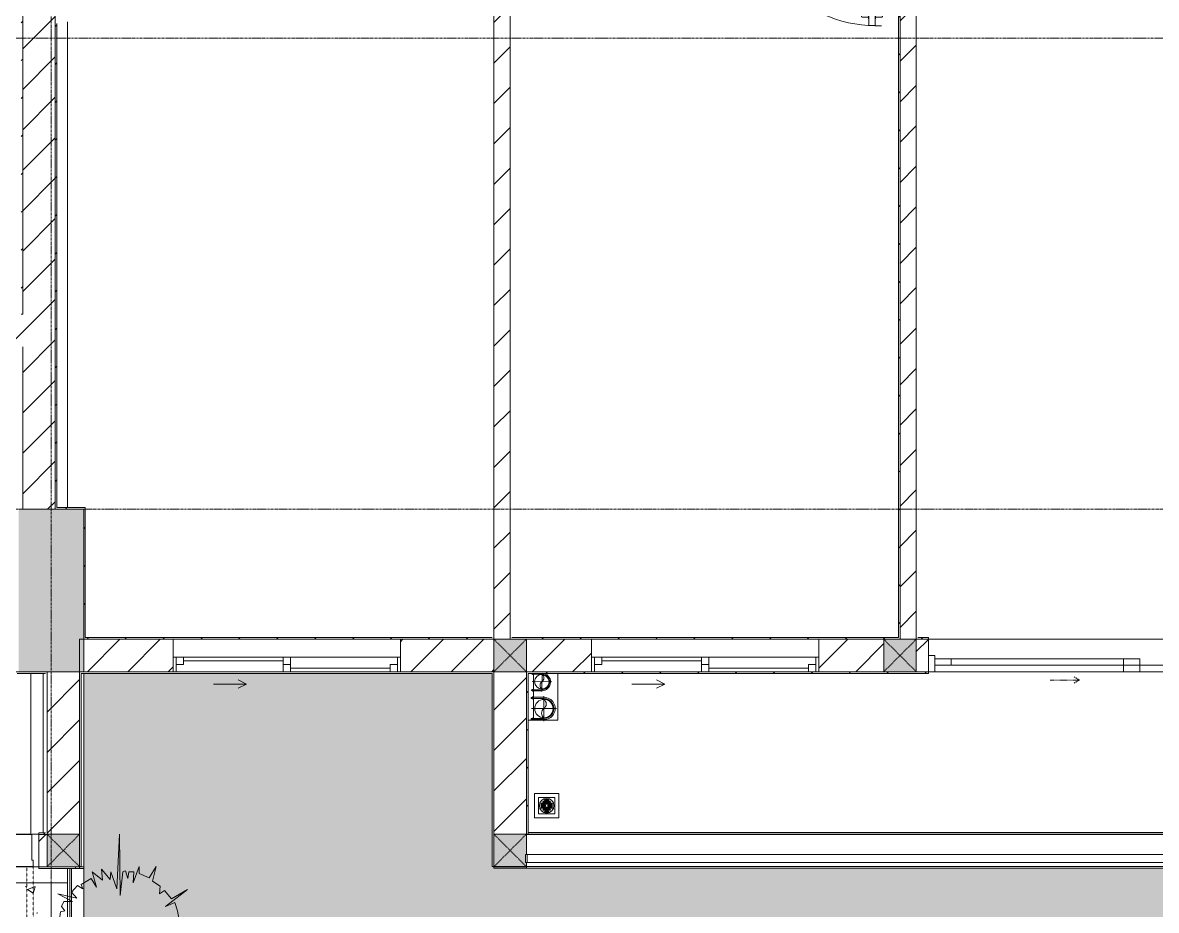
# Model space of a CAD drawing. Header units: millimetres. Extents: x 5359 to 218750, y -16347 to 109893.
# Drawn here: x 83377 to 90355, y 23068 to 28532 of the extents above; entities that cross this region are included whole.
import ezdxf

# ---------------------------------------------------------------- set-up
doc = ezdxf.new("R2010")
doc.units = ezdxf.units.MM
for name, pattern in [('Dash', [6, 3, -3]), ('Grid Line', [22.225, 12.7, -3.175, 3.175, -3.175]), ('IMPORT-CENTER _3_', [10.16, 6.35, -1.27, 1.27, -1.27]), ('IMPORT-Overhead', [3.96875, 2.38125, -1.5875]), ('NET VAN', [1.06, 0.53, -0.53])]:
    doc.linetypes.add(name, pattern=pattern)
for name, color, linetype, lineweight in [('0-1', 7, 'Continuous', 5), ('A-AREA-1', 41, 'IMPORT-Overhead', 9), ('A-DETL-GENF-1', 9, 'Continuous', 9), ('A-DETL-GENF-2', 9, 'NET VAN', 9), ('A-DOOR', 31, 'Continuous', 9), ('A-DOOR-1', 9, 'Continuous', 9), ('A-DOOR-FRAM', 31, 'Continuous', 9), ('A-DOOR-HDLN', 31, 'Dash', 9), ('A-FLOR', 192, 'Continuous', 9), ('A-FLOR-1', 9, 'Continuous', 9), ('A-FLOR-HRAL', 11, 'Continuous', 9), ('A-FLOR-PATT', 8, 'Continuous', 9), ('A-GLAZ', 151, 'Continuous', 9), ('A-WALL', 113, 'Continuous', 9), ('A-WALL-1', 53, 'Continuous', 18), ('A-WALL-2', 9, 'Continuous', 9), ('A-WALL-3', 113, 'Continuous', 18), ('A-WALL-PATT-1', 10, 'Continuous', 9), ('A-WALL-PATT-2', 9, 'Continuous', 9), ('A-WALL-PATT-3', 111, 'Continuous', 9), ('G-IMPT', 8, 'Continuous', 9), ('G-IMPT-1', 8, 'IMPORT-CENTER _3_', 9), ('I-WALL-1', 53, 'Continuous', 18), ('I-WALL-2', 9, 'Continuous', 9), ('I-WALL-3', 2, 'Continuous', 18), ('L-PLNT', 71, 'Continuous', 9), ('M-EQPM', 50, 'Continuous', 9), ('S-BEAM-1', 9, 'Continuous', 9), ('S-COLS', 52, 'Continuous', 9), ('S-COLS-1', 253, 'Continuous', 5), ('S-COLS-2', 53, 'Continuous', 18), ('S-COLS-3', 9, 'Continuous', 9), ('S-COLS-4', 52, 'Continuous', 18), ('S-COLS-5', 52, 'Dash', 9), ('S-COLS-HDLN', 52, 'Dash', 9), ('S-GRID-1', 1, 'Grid Line', 9)]:
    doc.layers.add(name, color=color, linetype=linetype, lineweight=lineweight)
pattern_1 = [(45, (0, 0), (-124.4508, 124.4508), [])]
pattern_2 = [(45, (0, 0), (-116.67262, 116.67262), [])]

# ---------------------------------------------------------------- blocks, each defined once
blk = doc.blocks.new('NCV_TKTC_KET CAU_rvt-1-TKCS_MB ĐỊNH VỊ CỔNG-HÀNG RÀO')
at = {"layer": 'S-COLS-1'}
blk.add_hatch(color=256, dxfattribs=at).paths.add_polyline_path([(83352.6, 24536.9), (83752.6, 24536.9), (83752.6, 25536.9), (83352.6, 25536.9), (83352.6, 25075.3)])
at = {"layer": 'A-FLOR-1'}
blk.add_line((83502.6, 23545.3), (83502.6, 24526.9), dxfattribs=at)
at = {"layer": 'S-BEAM-1'}
for p, q in [((83427.6, 24526.9), (83427.6, 23536.9)), ((83427.6, 23536.9), (82232.6, 23536.9)), ((91642.6, 23535.3), (86477.6, 23535.3)), ((83727.6, 23325.3), (83727.6, 23335.3)), ((81462.3, 23236.9), (83652.6, 23236.9))]:
    blk.add_line(p, q, dxfattribs=at)
at = {"layer": 'S-COLS-2'}
for p, q in [((83752.6, 25536.9), (83352.6, 25536.9)), ((83752.6, 24536.9), (83752.6, 25536.9)), ((83352.6, 24536.9), (83752.6, 24536.9))]:
    blk.add_line(p, q, dxfattribs=at)
blk = doc.blocks.new('DOOR_CW_01 CANH MO-PANEL KINH - DIW_01-900x2200-CỬA GỖ VÂN LAMINATE-553393-TKCS_MB ĐỊNH VỊ CỔNG-HÀNG RÀO')
at = {"layer": 'A-DETL-GENF-1'}
for p, q in [((-397, 872), (-357, 872)), ((-397, 752), (-397, 872)), ((-357, 872), (-357, 752)), ((-442, 737), (-442, 816.5)), ((-399, 820.5), (-438, 820.5)), ((-434, 799.5), (-434, 737)), ((-399, 803.5), (-430, 803.5)), ((-399, 831.8), (-397, 831.8)), ((-399, 792.2), (-399, 831.8)), ((-397, 792.2), (-399, 792.2)), ((-397, 792.2), (-397, 831.8)), ((-357, 792.2), (-357, 831.8)), ((-355, 831.8), (-357, 831.8)), ((-357, 792.2), (-355, 792.2)), ((-355, 792.2), (-355, 831.8)), ((-355, 820.5), (-316, 820.5)), ((-355, 803.5), (-324, 803.5)), ((-320, 799.5), (-320, 737)), ((-312, 737), (-312, 816.5)), ((-433.9, 711.2), (-427.3, 715.8)), ((-357, 752), (-397, 752)), ((-397, 738), (-391, 738)), ((-397, 738), (-397, 196)), ((-363, 752), (-391, 752)), ((-391, 752), (-391, 738)), ((-363, 738), (-363, 752)), ((-357, 738), (-363, 738)), ((-357, 196), (-357, 738)), ((-320.1, 711.2), (-326.7, 715.8)), ((-397, 196), (-391, 196)), ((-357, 182), (-397, 182)), ((-397, 182), (-397, 62)), ((-391, 196), (-391, 182)), ((-391, 182), (-363, 182)), ((-357, 196), (-363, 196)), ((-363, 182), (-363, 196)), ((-357, 62), (-357, 182)), ((-397, 62), (-357, 62))]:
    blk.add_line(p, q, dxfattribs=at)
blk.add_circle((-407, 60), 10, dxfattribs=at)
for centre, radius, start, end in [((-407, 60), 814, 360, 92), ((-438, 816.5), 4, 90, 180), ((-430, 799.5), 4, 90, 180), ((-324, 799.5), 4, 360, 90), ((-316, 816.5), 4, 0, 90), ((-397, 737), 45, 180, 215), ((-397, 737), 37, 180, 215), ((-357, 737), 37, 325, 0), ((-357, 737), 45, 325, 0)]:
    blk.add_arc(centre, radius, start, end, dxfattribs=at)
at = {"layer": 'A-DOOR-1'}
for p, q in [((-410, 50), (-450, 50)), ((-450, 50), (-450, -50)), ((-410, 0), (-410, 50)), ((-400, 0), (-410, 0)), ((-407, 50), (-382, 50)), ((-400, -50), (-400, 0)), ((410, 0), (400, 0)), ((400, 0), (400, -50)), ((450, 50), (410, 50)), ((410, 50), (410, 0)), ((450, -50), (450, 50)), ((-450, -50), (-400, -50)), ((400, -50), (450, -50))]:
    blk.add_line(p, q, dxfattribs=at)
blk = doc.blocks.new('NCV_TKTC_TANG 1_rvt-1-TKCS_MB ĐỊNH VỊ CỔNG-HÀNG RÀO')
at = {"layer": 'A-WALL-PATT-1'}
h = blk.add_hatch(dxfattribs=at)
h.set_pattern_fill('FP_2', color=256, style=0, pattern_type=2)
h.set_pattern_definition(pattern_1)
h.paths.add_polyline_path([(86377.6, 24737.4), (86377.6, 28836.9), (86277.6, 28836.9), (86277.6, 24737.4)])
h.paths.add_polyline_path([(86277.6, 29036.9), (86377.6, 29036.9), (86377.6, 29486.9), (86277.6, 29486.9)])
h.paths.add_polyline_path([(86327.6, 30386.9), (86377.6, 30386.9), (86377.6, 30436.9), (86277.6, 30436.9), (86277.6, 30386.9)])
h = blk.add_hatch(dxfattribs=at)
h.set_pattern_fill('FP_2', color=256, style=0, pattern_type=2)
h.set_pattern_definition(pattern_1)
h.paths.add_polyline_path([(88877.6, 24736.9), (88877.6, 28836.9), (88777.6, 28836.9), (88777.6, 24736.9)])
h.paths.add_polyline_path([(88777.6, 29036.9), (88877.6, 29036.9), (88877.6, 29336.9), (88777.6, 29336.9)])
at = {"layer": 'A-WALL-PATT-2'}
h = blk.add_hatch(dxfattribs=at)
h.set_pattern_fill('FP_3', color=256, style=0, pattern_type=2)
h.set_pattern_definition(pattern_2)
h.paths.add_polyline_path([(88767.6, 24736.9), (88777.6, 24736.9), (88777.6, 29336.9), (88767.6, 29336.9), (88767.6, 24746.9)])
h = blk.add_hatch(dxfattribs=at)
h.set_pattern_fill('FP_3', color=256, style=0, pattern_type=2)
h.set_pattern_definition(pattern_2)
h.paths.add_polyline_path([(83577.6, 25536.9), (83587.6, 25536.9), (83587.6, 28526.9), (83577.6, 28526.9), (83577.6, 27047.8)])
h = blk.add_hatch(dxfattribs=at)
h.set_pattern_fill('FP_3', color=256, style=0, pattern_type=2)
h.set_pattern_definition(pattern_2)
h.paths.add_polyline_path([(83762.6, 25536.9), (83762.6, 25546.9), (83587.6, 25546.9), (83587.6, 25536.9), (83752.6, 25536.9)])
h = blk.add_hatch(dxfattribs=at)
h.set_pattern_fill('FP_3', color=256, style=0, pattern_type=2)
h.set_pattern_definition(pattern_2)
h.paths.add_polyline_path([(83762.6, 24736.9), (83762.6, 25536.9), (83752.6, 25536.9), (83752.6, 24736.9)])
h = blk.add_hatch(dxfattribs=at)
h.set_pattern_fill('FP_3', color=256, style=0, pattern_type=2)
h.set_pattern_definition(pattern_2)
h.paths.add_polyline_path([(83762.6, 24736.9), (86267.6, 24736.9), (86267.6, 24746.9), (83762.6, 24746.9)])
h = blk.add_hatch(dxfattribs=at)
h.set_pattern_fill('FP_3', color=256, style=0, pattern_type=2)
h.set_pattern_definition(pattern_2)
h.paths.add_polyline_path([(86457.8, 24736.9), (88767.6, 24736.9), (88767.6, 24746.9), (86387.6, 24746.9), (86387.6, 24736.9)])
h = blk.add_hatch(dxfattribs=at)
h.set_pattern_fill('FP_3', color=256, style=0, pattern_type=2)
h.set_pattern_definition(pattern_2)
h.paths.add_polyline_path([(88877.6, 24736.9), (88952.6, 24736.9), (88952.6, 24746.9), (88877.6, 24746.9)])
h.paths.add_polyline_path([(91452.6, 24736.9), (91542.6, 24736.9), (91542.6, 24746.9), (91452.6, 24746.9)])
h = blk.add_hatch(dxfattribs=at)
h.set_pattern_fill('FP_3', color=256, style=0, pattern_type=2)
h.set_pattern_definition(pattern_2)
h.paths.add_polyline_path([(86477.6, 23536.9), (86487.6, 23536.9), (86487.6, 24536.9), (86477.6, 24536.9), (86477.6, 24089)])
h = blk.add_hatch(dxfattribs=at)
h.set_pattern_fill('FP_3', color=256, style=0, pattern_type=2)
h.set_pattern_definition(pattern_2)
h.paths.add_polyline_path([(88877.6, 24526.9), (88877.6, 24536.9), (86487.6, 24536.9), (86487.6, 24526.9), (87668.3, 24526.9)])
h = blk.add_hatch(dxfattribs=at)
h.set_pattern_fill('FP_3', color=256, style=0, pattern_type=2)
h.set_pattern_definition(pattern_2)
h.paths.add_polyline_path([(88952.6, 24526.5), (88952.6, 24536.5), (88877.6, 24536.5), (88877.6, 24526.5)])
h.paths.add_polyline_path([(91642.6, 24526.5), (91642.6, 24536.5), (91452.6, 24536.5), (91452.6, 24526.5)])
at = {"layer": 'A-FLOR-1'}
for p, q in [((91452.6, 24736.9), (88952.6, 24736.9)), ((88952.6, 24736.9), (91452.6, 24736.9)), ((88992.6, 24536.9), (90152.6, 24536.9))]:
    blk.add_line(p, q, dxfattribs=at)
at = {"layer": 'A-WALL-1'}
for p, q in [((86377.6, 24737.4), (86377.6, 28836.9)), ((88777.6, 28836.9), (88777.6, 24736.9)), ((88877.6, 24736.9), (88877.6, 28836.9)), ((86277.6, 24737.4), (86377.6, 24737.4)), ((88777.6, 24736.9), (88877.6, 24736.9))]:
    blk.add_line(p, q, dxfattribs=at)
at = {"layer": 'A-WALL-2'}
blk.add_line((86277.6, 28836.9), (86277.6, 24737.4), dxfattribs=at)
at = {"layer": 'I-WALL-1'}
for p, q in [((88767.6, 29326.9), (88767.6, 24746.9)), ((88777.6, 24736.9), (88777.6, 28836.9)), ((83577.6, 28526.9), (83577.6, 25536.9)), ((83587.6, 25546.9), (83587.6, 28526.9)), ((83762.6, 25546.9), (83587.6, 25546.9)), ((83762.6, 25536.9), (83762.6, 25546.9)), ((83577.6, 25536.9), (83587.6, 25536.9)), ((83587.6, 25536.9), (83752.6, 25536.9)), ((83752.6, 25536.9), (83752.6, 24736.9)), ((83762.6, 24746.9), (83762.6, 25536.9)), ((83752.6, 24736.9), (83762.6, 24736.9)), ((86267.6, 24746.9), (83762.6, 24746.9)), ((83762.6, 24736.9), (84302.6, 24736.9)), ((85702.6, 24736.9), (86267.6, 24736.9)), ((88767.6, 24746.9), (86387.6, 24746.9)), ((86387.6, 24736.9), (86877.6, 24736.9)), ((88277.6, 24736.9), (88767.6, 24736.9)), ((88767.6, 24736.9), (88777.6, 24736.9)), ((88877.6, 24746.9), (88877.6, 24736.9)), ((88877.6, 24736.9), (88952.6, 24736.9)), ((88952.6, 24746.9), (88887.6, 24746.9)), ((88952.6, 24736.9), (88952.6, 24746.9)), ((86477.6, 24536.9), (86477.6, 23536.9)), ((86487.6, 24536.9), (86477.6, 24536.9)), ((86877.6, 24536.9), (86487.6, 24536.9)), ((86487.6, 23536.9), (86487.6, 24526.9)), ((86487.6, 24526.9), (88877.6, 24526.9)), ((88877.6, 24536.9), (88277.6, 24536.9)), ((88877.6, 24536.5), (88877.6, 24536.9)), ((88952.6, 24536.5), (88877.6, 24536.5)), ((88877.6, 24526.9), (88877.6, 24526.5)), ((88877.6, 24526.5), (88952.6, 24526.5)), ((88952.6, 24526.5), (88952.6, 24536.5)), ((86477.6, 23536.9), (86487.6, 23536.9))]:
    blk.add_line(p, q, dxfattribs=at)
at = {"layer": 'I-WALL-2'}
for p, q in [((86487.6, 23546.9), (91642.6, 23546.9)), ((91642.6, 23536.9), (86487.6, 23536.9))]:
    blk.add_line(p, q, dxfattribs=at)
at = {"layer": 'A-DOOR-1', "rotation": 180}
blk.add_blockref('DOOR_CW_01 CANH MO-PANEL KINH - DIW_01-900x2200-CỬA GỖ VÂN LAMINATE-553393-TKCS_MB ĐỊNH VỊ CỔNG-HÀNG RÀO', (88227.6, 29386.9), dxfattribs=at)
blk = doc.blocks.new('1_FAMILY RVT - W01-WxH 1400x1400xmm-389822-TKCS_MB ĐỊNH VỊ CỔNG-HÀNG RÀO')
at = {"layer": 'A-GLAZ'}
for p, q in [((248.4, 172.39), (299.2, 197.79)), ((248.4, 172.39), (299.2, 146.99)), ((248.4, 172.39), (451.6, 172.39)), ((-700, 96.19), (-700, -103.81)), ((700, 96.19), (-700, 96.19)), ((-700, 96.19), (-636.5, 96.19)), ((-680.95, 96.19), (-680.95, 7.29)), ((-636.5, 96.19), (-22.225, 96.19)), ((-636.5, 96.19), (-636.5, 51.74)), ((-636.5, 73.965), (-22.225, 73.965)), ((-22.225, 7.29), (-22.225, 96.19)), ((-22.225, 96.19), (22.225, 96.19)), ((22.225, 96.19), (680.95, 96.19)), ((22.225, 96.19), (22.225, 7.29)), ((680.95, 96.19), (700, 96.19)), ((680.95, 96.19), (680.95, 7.29)), ((700, -103.81), (700, 96.19)), ((-700, 7.29), (-680.95, 7.29)), ((-636.5, 51.74), (-680.95, 51.74)), ((-680.95, 7.29), (-22.225, 7.29)), ((22.225, 51.74), (-22.225, 51.74)), ((-22.225, 7.29), (22.225, 7.29)), ((22.225, 29.515), (636.5, 29.515)), ((22.225, 7.29), (636.5, 7.29)), ((636.5, 51.74), (636.5, 7.29)), ((680.95, 51.74), (636.5, 51.74)), ((636.5, 7.29), (700, 7.29)), ((-700, -103.81), (700, -103.81))]:
    blk.add_line(p, q, dxfattribs=at)
blk = doc.blocks.new('FD_01 - FD_01-1200x2200mm-V3-TKCS_MB ĐỊNH VỊ CỔNG-HÀNG RÀO')
at = {"layer": 'A-DETL-GENF-2'}
for p, q in [((610, -100), (570, -100)), ((570, -100), (570, -1320)), ((610, -1320), (610, -100)), ((570, -1320), (610, -1320))]:
    blk.add_line(p, q, dxfattribs=at)
blk.add_arc((610, -100), 1220, 180, 268.12111, dxfattribs=at)
at = {"layer": 'A-DOOR-FRAM'}
for p, q in [((-645, 100), (-600, 100)), ((-600, 100), (-600, -60)), ((600, 100), (645, 100)), ((600, -60), (600, 100)), ((-600, -60), (-610, -60)), ((-610, -60), (-610, -100)), ((610, -60), (600, -60)), ((610, -100), (610, -60)), ((-610, -100), (-645, -100)), ((645, -100), (610, -100))]:
    blk.add_line(p, q, dxfattribs=at)
blk = doc.blocks.new('DEG_02-DEG_03 - DEG_02-2500x2400mm-CỬA ĐI 02 CÁNH TRƯỢT-625766-TKCS_MB ĐỊNH VỊ CỔNG-HÀNG RÀO')
at = {"layer": 'A-DOOR'}
for p, q in [((-1110, 100), (-1210, 100)), ((-1210, 100), (-1210, 60)), ((-1110, 60), (-1110, 100)), ((-1110, 100), (-50, 100)), ((50, 100), (-50, 100)), ((-50, 100), (-50, 60)), ((50, 60), (50, 100)), ((-1210, 60), (-1110, 60)), ((-50, 60), (-1110, 60)), ((50, 60), (-50, 60)), ((-50, 60), (-50, 20)), ((-50, 60), (50, 60)), ((-50, 20), (50, 20)), ((50, 20), (50, 60)), ((50, 60), (1110, 60)), ((1110, 20), (50, 20)), ((1210, 60), (1110, 60)), ((1110, 60), (1110, 20)), ((1110, 20), (1210, 20)), ((1210, 20), (1210, 60))]:
    blk.add_line(p, q, dxfattribs=at)
at = {"layer": 'A-DOOR-FRAM'}
for p, q in [((-1210, 100), (-1250, 100)), ((-1250, 100), (-1250, 0)), ((-1210, 0), (-1210, 100)), ((1250, 100), (1210, 100)), ((1210, 100), (1210, 0)), ((1250, 0), (1250, 100)), ((-1250, 0), (-1210, 0)), ((1210, 0), (1250, 0))]:
    blk.add_line(p, q, dxfattribs=at)
at = {"layer": 'A-DOOR-HDLN'}
for p, q in [((-500.4, 151.1), (-320.4, 151.1)), ((-320.4, 151.1), (-355, 171.1)), ((-320.4, 151.1), (-355, 131.1)), ((320.4, 151.1), (355, 171.1)), ((320.4, 151.1), (355, 131.1)), ((500.4, 151.1), (320.4, 151.1))]:
    blk.add_line(p, q, dxfattribs=at)
blk = doc.blocks.new('Railing - 50 x 10mm-1251311-TKCS_MB ĐỊNH VỊ CỔNG-HÀNG RÀO')
at = {"layer": 'A-FLOR-HRAL'}
for p, q in [((25, 5), (-25, 5)), ((-25, 5), (-25, -5)), ((25, -5), (25, 5)), ((-25, -5), (25, -5))]:
    blk.add_line(p, q, dxfattribs=at)
blk = doc.blocks.new('Railing - Railing-1602803-TKCS_MB ĐỊNH VỊ CỔNG-HÀNG RÀO')
at = {"layer": 'A-FLOR-HRAL'}
for p, q in [((91642.6, 23412.4), (86482.6, 23412.4)), ((86482.6, 23362.4), (91642.6, 23362.4))]:
    blk.add_line(p, q, dxfattribs=at)
at = {"extrusion": (0, 0, -1), "zscale": -1, "rotation": 90}
for p in [(-86477.6, 23387.4), (-91657.6, 23387.4)]:
    blk.add_blockref('Railing - 50 x 10mm-1251311-TKCS_MB ĐỊNH VỊ CỔNG-HÀNG RÀO', p, dxfattribs=at)
blk = doc.blocks.new('TKTC_XREF_251221_MB TANG 1 - TKTC_XREF_260130_MB TANG 1_dwg_CUM U_DN100-V172-TKCS_MB ĐỊNH VỊ CỔNG-HÀNG RÀO')
at = {"layer": 'G-IMPT'}
blk.add_hatch(color=256, dxfattribs=at).paths.add_polyline_path([(0, -61), (15.8, -58.9), (30.5, -52.8), (43.1, -43.1), (52.8, -30.5), (58.9, -15.8), (61, 0), (58.9, 15.8), (52.8, 30.5), (43.1, 43.1), (30.5, 52.8), (15.8, 58.9), (0, 61), (0, 57), (14.8, 55.1), (28.5, 49.4), (40.3, 40.3), (49.4, 28.5), (55.1, 14.8), (57, 0), (55.1, -14.8), (49.4, -28.5), (40.3, -40.3), (28.5, -49.4), (14.8, -55.1), (0, -57)])
for p, q in [((-79.1, 66.6), (-79.1, 63.4)), ((-76.6, 66.6), (-76.6, 63.4)), ((-74.6, 66.6), (-74.6, 63.4)), ((-72.7, 67.2), (-72.7, 60.7)), ((-66.9, 62.1), (-71.7, 62.1)), ((-79.1, -63.4), (-79.1, -66.6)), ((-76.6, -63.4), (-76.6, -66.6)), ((-74.6, -63.4), (-74.6, -66.6)), ((-72.7, -60.7), (-72.7, -69.3)), ((-66.9, -62.1), (-71.7, -62.1)), ((-66.9, -67.9), (-71.7, -67.9)), ((-65, -69), (0, -69))]:
    blk.add_line(p, q, dxfattribs=at)
at = {"layer": 'G-IMPT', "flags": 128}
for points in [[(-78.1, 67.2), (-78.1, 62.4), (-72.7, 62.4)], [(-71.7, 59.2), (-66.9, 59.2), (-66.9, 67.2)], [(-65, 67.2), (-65, 57.3), (-66.9, 57.3), (-66.9, 59.2)], [(-65, 61), (0, 61), (0, 57)], [(-72.7, -62.4), (-78.1, -62.4), (-78.1, -67.6), (-72.7, -67.6)], [(-71.7, -70.8), (-66.9, -70.8), (-66.9, -59.2), (-71.7, -59.2)], [(-66.9, -59.2), (-66.9, -57.3), (-65, -57.3), (-65, -72.7), (-66.9, -72.7), (-66.9, -70.8)], [(-65, -61), (0, -61), (0, -57)]]:
    blk.add_lwpolyline(points, dxfattribs=at)
at = {"layer": 'G-IMPT'}
for centre, radius, start, end in [((-78.1, 63.4), 0.96, 180, 270), ((-67.9, 65), 4.8, 152.11368, 216.8699), ((-71.1, 60.7), 1.56, 112.61986, 247.38014), ((0, 0), 69, 270, 85.42362), ((0, 0), 61, 270, 90), ((0, 0), 57, 270, 90), ((-78.1, -63.4), 0.96, 90, 180), ((-78.1, -66.6), 0.96, 180, 270), ((-71.1, -60.7), 1.56, 112.61986, 247.38014), ((-67.9, -65), 4.8, 143.1301, 216.8699), ((-71.1, -69.3), 1.56, 112.61986, 247.38014)]:
    blk.add_arc(centre, radius, start, end, dxfattribs=at)
blk = doc.blocks.new('TKTC_XREF_251221_MB TANG 1 - TKTC_XREF_260130_MB TANG 1_dwg_$cc-V173-TKCS_MB ĐỊNH VỊ CỔNG-HÀNG RÀO')
at = {"layer": 'G-IMPT'}
blk.add_circle((0, 0), 0.5, dxfattribs=at)
for centre, radius, start, end in [((0, 0), 0.5, 90, 270), ((0.188, 0.25), 0.313, 126.8699, 233.1301), ((-0.188, -0.25), 0.313, 306.8699, 53.1301)]:
    blk.add_arc(centre, radius, start, end, dxfattribs=at)
at = {"layer": 'G-IMPT-1'}
for p, q in [((-0.673, 0), (0.673, 0)), ((0, -0.673), (0, 0.572))]:
    blk.add_line(p, q, dxfattribs=at)
blk = doc.blocks.new('TKTC_XREF_251221_MB TANG 1 - TKTC_XREF_260130_MB TANG 1_dwg_CUM U_DN100-4202115-TKCS_MB ĐỊNH VỊ CỔNG-HÀNG RÀO')
at = {"layer": 'G-IMPT'}
blk.add_hatch(color=256, dxfattribs=at).paths.add_polyline_path([(0, -61), (0, -57), (14.8, -55.1), (28.5, -49.4), (40.3, -40.3), (49.4, -28.5), (55.1, -14.8), (57, 0), (55.1, 14.8), (49.4, 28.5), (40.3, 40.3), (28.5, 49.4), (14.8, 55.1), (0, 57), (0, 61), (15.8, 58.9), (37.7, 47.3), (43.1, 43.1), (52.8, 30.5), (58.9, 15.8), (61, 0), (58.9, -15.8), (52.8, -30.5), (43.1, -43.1), (30.5, -52.8), (15.8, -58.9)])
for p, q in [((-79.1, 66.6), (-79.1, 63.4)), ((-76.6, 66.6), (-76.6, 63.4)), ((-74.6, 66.6), (-74.6, 63.4)), ((-72.7, 69.3), (-72.7, 60.7)), ((-66.9, 67.9), (-71.7, 67.9)), ((-66.9, 62.1), (-71.7, 62.1)), ((-65, 69), (0, 69)), ((-79.1, -63.4), (-79.1, -66.6)), ((-76.6, -63.4), (-76.6, -66.6)), ((-74.6, -63.4), (-74.6, -66.6)), ((-72.7, -60.7), (-72.7, -69.3)), ((-66.9, -62.1), (-71.7, -62.1)), ((-66.9, -67.9), (-71.7, -67.9)), ((-65, -69), (0, -69))]:
    blk.add_line(p, q, dxfattribs=at)
at = {"layer": 'G-IMPT', "flags": 128}
for points in [[(-71.7, 59.2), (-66.9, 59.2), (-66.9, 70.8), (-71.7, 70.8)], [(-66.9, 70.8), (-66.9, 72.7), (-65, 72.7), (-65, 57.3), (-66.9, 57.3), (-66.9, 59.2)], [(-72.7, 67.6), (-78.1, 67.6), (-78.1, 62.4), (-72.7, 62.4)], [(-65, 61), (0, 61), (0, 57)], [(-72.7, -62.4), (-78.1, -62.4), (-78.1, -67.6), (-72.7, -67.6)], [(-71.7, -70.8), (-66.9, -70.8), (-66.9, -59.2), (-71.7, -59.2)], [(-66.9, -59.2), (-66.9, -57.3), (-65, -57.3), (-65, -72.7), (-66.9, -72.7), (-66.9, -70.8)], [(-65, -61), (0, -61), (0, -57)]]:
    blk.add_lwpolyline(points, dxfattribs=at)
at = {"layer": 'G-IMPT'}
for centre, radius, start, end in [((-71.1, 69.3), 1.56, 112.61986, 247.38014), ((-78.1, 66.6), 0.96, 90, 180), ((-78.1, 63.4), 0.96, 180, 270), ((-67.9, 65), 4.8, 143.1301, 216.8699), ((-71.1, 60.7), 1.56, 112.61986, 247.38014), ((0, 0), 69, 270, 90), ((0, 0), 61, 270, 90), ((0, 0), 57, 270, 90), ((-78.1, -63.4), 0.96, 90, 180), ((-78.1, -66.6), 0.96, 180, 270), ((-71.1, -60.7), 1.56, 112.61986, 247.38014), ((-67.9, -65), 4.8, 143.1301, 216.8699), ((-71.1, -69.3), 1.56, 112.61986, 247.38014)]:
    blk.add_arc(centre, radius, start, end, dxfattribs=at)
blk = doc.blocks.new('TKTC_XREF_251221_MB TANG 1 - TKTC_XREF_260130_MB TANG 1_dwg_$cc-V107-TKCS_MB ĐỊNH VỊ CỔNG-HÀNG RÀO')
at = {"layer": 'G-IMPT'}
blk.add_circle((0, 0), 0.5, dxfattribs=at)
for centre, radius, start, end in [((0, 0), 0.5, 90, 270), ((0.188, 0.25), 0.313, 126.8699, 233.1301), ((-0.188, -0.25), 0.313, 306.8699, 53.1301)]:
    blk.add_arc(centre, radius, start, end, dxfattribs=at)
at = {"layer": 'G-IMPT-1'}
for p, q in [((0, -0.673), (0, 0.673)), ((-0.673, 0), (0.673, 0))]:
    blk.add_line(p, q, dxfattribs=at)
blk = doc.blocks.new('TKTC_XREF_251221_MB TANG 1 - TKTC_XREF_260130_MB TANG 1_dwg_THU NUOC - THU NUOC-444531-TKCS_MB TẦNG 1-4202120-TKCS_MB ĐỊNH VỊ CỔNG-HÀNG RÀO')
at = {"layer": 'M-EQPM'}
for p, q in [((-23.3, 10.8), (40.9, 10.8)), ((40.9, 4.8), (-23.3, 4.8)), ((-11, 23.3), (28.5, 23.3)), ((28.5, 17.3), (-11, 17.3)), ((-1.1, 35.6), (18.5, 35.6)), ((18.5, 29.6), (-1.1, 29.6)), ((-23.3, -13.6), (40.9, -13.6)), ((40.9, -19.6), (-23.3, -19.6)), ((-11, -26.1), (28.5, -26.1)), ((28.5, -32.1), (-11, -32.1)), ((-1.1, -38.5), (18.5, -38.5)), ((18.5, -44.5), (-1.1, -44.5))]:
    blk.add_line(p, q, dxfattribs=at)
at = {"layer": 'M-EQPM', "flags": 128}
for points in [[(83.7, -79.4), (83.7, 70.6), (-66.3, 70.6), (-66.3, -79.4)], [(58.7, -54.4), (58.7, 45.6), (-41.3, 45.6), (-41.3, -54.4)]]:
    blk.add_lwpolyline(points, close=True, dxfattribs=at)
for points in [[(-23.3, -1.2), (0.7, -1.2), (0.7, -7.2), (-23.3, -7.2)], [(40.9, -7.2), (16.7, -7.2), (16.7, -1.2), (40.9, -1.2)]]:
    blk.add_lwpolyline(points, dxfattribs=at)
at = {"layer": 'M-EQPM'}
for centre, radius, start, end in [((8.7, -4.4), 45, 360, 180), ((8.7, -4.4), 45, 360, 180), ((-23.3, 7.8), 3, 90, 270), ((-11, 20.3), 3, 90, 270), ((-1.1, 32.6), 3, 90, 270), ((18.5, 32.6), 3, 270, 90), ((28.5, 20.3), 3, 270, 90), ((40.9, 7.8), 3, 270, 90), ((8.7, -4.4), 45, 180, 360), ((8.7, -4.4), 45, 180, 360), ((-23.3, -4.2), 3, 90, 270), ((-23.3, -16.6), 3, 90, 270), ((-11, -29.1), 3, 90, 270), ((-1.1, -41.5), 3, 90, 270), ((18.5, -41.5), 3, 270, 90), ((28.5, -29.1), 3, 270, 90), ((40.9, -4.2), 3, 270, 90), ((40.9, -16.6), 3, 270, 90)]:
    blk.add_arc(centre, radius, start, end, dxfattribs=at)
blk = doc.blocks.new('TKTC_XREF_251221_MB TANG 1 - TKTC_XREF_260130_MB TANG 1_dwg-4202109-TKCS_MB ĐỊNH VỊ CỔNG-HÀNG RÀO')
at = {"layer": 'G-IMPT'}
for p, q in [((-116630.9, -376819.6), (-116630.9, -377108.3)), ((-120929.1, -378007.7), (-119709.1, -378007.7))]:
    blk.add_line(p, q, dxfattribs=at)
at = {"layer": 'G-IMPT', "flags": 128}
for points in [[(-116631.1, -376819.6), (-116631.1, -377108.5), (-116664.1, -377108.2)], [(-116630.9, -377108.3), (-116481.3, -377108.3), (-116481.3, -376819.7)]]:
    blk.add_lwpolyline(points, dxfattribs=at)
at = {"xscale": 0.789473684210524, "yscale": 0.789473684210524, "zscale": 0.789473684210524, "rotation": 0.06930925665188988}
blk.add_blockref('TKTC_XREF_251221_MB TANG 1 - TKTC_XREF_260130_MB TANG 1_dwg_CUM U_DN100-V172-TKCS_MB ĐỊNH VỊ CỔNG-HÀNG RÀO', (-116579.7, -376872.6), dxfattribs=at)
at = {"extrusion": (0, 0, -1)}
for name, p, xscale, yscale, zscale, rotation in [('TKTC_XREF_251221_MB TANG 1 - TKTC_XREF_260130_MB TANG 1_dwg_$cc-V173-TKCS_MB ĐỊNH VỊ CỔNG-HÀNG RÀO', (116578.1, -376870.8), 90.00000000005114, 90.00000000005114, -90.00000000005114, 0.3047175217251739), ('TKTC_XREF_251221_MB TANG 1 - TKTC_XREF_260130_MB TANG 1_dwg_CUM U_DN100-4202115-TKCS_MB ĐỊNH VỊ CỔNG-HÀNG RÀO', (116566, -377035.8), 0.9975000000000006, 0.9975000000000006, -0.9975000000000006, 180.000991338195), ('TKTC_XREF_251221_MB TANG 1 - TKTC_XREF_260130_MB TANG 1_dwg_$cc-V107-TKCS_MB ĐỊNH VỊ CỔNG-HÀNG RÀO', (116566, -377036.7), 113.7150000000073, 113.7150000000073, -113.7150000000073, 359.9990086636432)]:
    blk.add_blockref(name, p, dxfattribs=dict(at, xscale=xscale, yscale=yscale, zscale=zscale, rotation=rotation))
blk.add_blockref('TKTC_XREF_251221_MB TANG 1 - TKTC_XREF_260130_MB TANG 1_dwg_THU NUOC - THU NUOC-444531-TKCS_MB TẦNG 1-4202120-TKCS_MB ĐỊNH VỊ CỔNG-HÀNG RÀO', (-116557.9, -377630))
blk = doc.blocks.new('TKTC_XREF_251221_MB TANG 1 - TKTC_XREF_251221_MB TANG 1-2038492-TKCS_MB ĐỊNH VỊ CỔNG-HÀNG RÀO')
blk.add_blockref('TKTC_XREF_251221_MB TANG 1 - TKTC_XREF_260130_MB TANG 1_dwg-4202109-TKCS_MB ĐỊNH VỊ CỔNG-HÀNG RÀO', (169499.1, 384109.7))
blk = doc.blocks.new('CAY MAI VAN PHUC - CAY DUC SOC_dwg-2256080-TKCS_MB ĐỊNH VỊ CỔNG-HÀNG RÀO')
at = {"layer": 'G-IMPT', "flags": 128}
blk.add_lwpolyline([(32.8, 479.5), (12.9, 293.4), (6.2, 771.8), (-13.8, 346.6), (-60.3, 479.5), (-67, 419.7), (-133.5, 499.4), (-126.8, 413), (-206.6, 479.5), (-173.4, 359.9), (-213.3, 426.3), (-293.1, 379.8), (-279.8, 346.6), (-319.7, 373.2), (-366.2, 320), (-326.3, 273.5), (-472.6, 306.7), (-359.6, 246.9), (-426.1, 246.9), (-446, 207.1), (-419.4, 173.8), (-452.7, 167.2), (-466, 67.5), (-439.4, 67.5), (-472.6, 47.6), (-439.4, 14.4), (-878.3, -78.6), (-80.3, -38.8), (-472.6, -105.2), (-446, -204.9), (-419.4, -198.2), (-419.4, -238.1), (-352.9, -324.5), (-326.3, -297.9), (-339.6, -364.4), (-313, -377.6), (-206.6, -271.3), (-366.2, -550.4), (-259.8, -417.5), (-213.3, -444.1), (-166.7, -417.5), (-166.7, -457.4), (-100.2, -470.7), (-19.9, -481.4), (-0.5, -390.9), (-0.5, -590.3), (26.2, -484), (86, -477.3), (86, -444.1), (112.6, -464), (212.4, -444.1), (192.4, -404.2), (225.7, -417.5), (278.9, -384.3), (199.1, -191.6), (305.5, -371), (338.7, -337.8), (312.1, -291.3), (365.3, -324.5), (405.2, -264.7), (498.3, -311.2), (425.2, -244.8), (451.8, -204.9), (405.2, -171.7), (471.7, -191.6), (465.1, -171.7), (485, -98.6), (491.7, -25.5), (272.2, -25.5), (677.9, -18.8), (491.7, -5.6), (478.4, 54.2), (391.9, 54.2), (478.4, 74.2), (458.4, 173.8), (438.5, 240.3), (365.3, 207.1), (538.2, 340), (411.9, 266.9), (358.7, 333.3), (318.8, 306.7), (325.4, 366.5), (265.6, 406.4), (292.2, 519.4), (239, 433), (159.2, 466.2), (159.2, 519.4), (112.6, 393.1), (119.3, 479.5), (79.4, 479.5), (72.7, 426.3), (52.8, 486.1)], close=True, dxfattribs=at)
at = {"layer": 'G-IMPT'}
blk.add_circle((0, 0), 38.6, dxfattribs=at)
blk = doc.blocks.new('CAY MAI VAN PHUC - CAY BONG TRANG-2256081-TKCS_MB ĐỊNH VỊ CỔNG-HÀNG RÀO')
at = {"xscale": 0.7894736842105263, "yscale": 0.7894736842105263, "zscale": 0.7894736842105263}
blk.add_blockref('CAY MAI VAN PHUC - CAY DUC SOC_dwg-2256080-TKCS_MB ĐỊNH VỊ CỔNG-HÀNG RÀO', (0, 0), dxfattribs=at)
blk = doc.blocks.new('G1_SOF - BO TRU - 200x200-3050151-TKCS_MB ĐỊNH VỊ CỔNG-HÀNG RÀO')
at = {"layer": 'S-COLS-HDLN'}
for p, q in [((-100, 100), (100, -100)), ((100, 100), (-100, -100))]:
    blk.add_line(p, q, dxfattribs=at)
blk = doc.blocks.new('G1_SOF - BO TRU - 200x200-V321-TKCS_MB ĐỊNH VỊ CỔNG-HÀNG RÀO')
at = {"layer": 'S-COLS-3'}
blk.add_hatch(color=256, dxfattribs=at).paths.add_polyline_path([(100, -100), (100, 100), (-100, 100), (-100, -100)])
at = {"layer": 'S-COLS-4'}
for p, q in [((100, 100), (-100, 100)), ((-100, 100), (-100, -100)), ((100, -100), (100, 100)), ((-100, -100), (100, -100))]:
    blk.add_line(p, q, dxfattribs=at)
at = {"layer": 'S-COLS-HDLN'}
for p, q in [((100, 100), (-100, -100)), ((-100, 100), (100, -100))]:
    blk.add_line(p, q, dxfattribs=at)

msp = doc.modelspace()

# ---------------------------------------------------------------- hatches: boundary and pattern name
at = {"layer": 'A-FLOR-PATT'}
h = msp.add_hatch(dxfattribs=at)
h.set_pattern_fill('FP_14', color=256, style=0, pattern_type=2)
h.set_pattern_definition([(0, (167.64, 11.2), (558.8, 558.8), [83.82, -16.764, 22.352, -16.764, -419.1]), (0, (167.64, 11.2), (558.8, 558.8), [-139.7, 83.82, -335.28]), (0, (139.7, 27.94), (558.8, 558.8), [55.88, -41.91, 83.82, -41.91, -335.28]), (0, (139.7, 27.94), (558.8, 558.8), [-223.52, 55.88, -279.4]), (0, (335.3, 251.46), (558.8, 558.8), [69.85, -27.94, 69.85, -391.16]), (0, (55.9, 363.2), (558.8, 558.8), [27.94, -55.88, 27.94, -447.04]), (90, (111.76, 363.2), (-558.8, 558.8), [50.292, -508.508]), (90, (279.4, 27.94), (-558.8, 558.8), [55.88, -502.92]), (90, (419.1, 251.46), (-558.8, 558.8), [55.88, -502.92]), (45, (352.04, 22.35), (0, 558.7996), [55.88, -734.383]), (135, (206.76, 22.35), (-558.7996, 0), [55.88, -734.383]), (63.435, (335.28, 25.15), (-0.0005, 558.8001), [55.88, -1193.635]), (75.964, (307.34, 27.94), (-0.00237, 558.80038), [55.88, -2248.111]), (75.964, (447.04, 251.46), (-0.00237, 558.80038), [44.704, -2259.287]), (75.964, (122.94, 363.22), (-0.00237, 558.80038), [39.116, -2264.875]), (104.036, (251.46, 27.94), (0.00237, 558.80038), [55.88, -2248.111]), (104.036, (391.16, 251.46), (0.00237, 558.80038), [44.704, -2259.287]), (104.036, (100.58, 363.22), (0.00237, 558.80038), [39.116, -2264.875]), (116.565, (223.52, 25.15), (0.0005, 558.8001), [55.88, -1193.634])])
h.paths.add_polyline_path([(95052.6, 23332.4), (95052.6, 23332.4), (95052.6, 24521.1), (95062.6, 24521.1), (95062.6, 23332.4), (95057.6, 23332.4), (95057.6, 23327.4), (95052.6, 23332.3)])
h.paths.add_polyline_path([(111876.9, 20988.2), (116092.6, 20990), (116092.6, 24536.9), (115052.6, 24536.9), (115052.6, 24526.9), (111462.6, 24526.9), (111462.6, 23335.3), (111452.6, 23336.9), (111452.6, 23325.3), (111252.6, 23325.3), (111252.5, 23335.3), (108177.6, 23335.3), (108177.6, 23325.3), (107967.6, 23325.3), (107967.6, 24535.2), (106852.6, 24535.2), (106852.6, 24526.9), (103262.6, 24526.9), (103262.6, 23337.4), (103262.6, 23335.3), (103262.6, 23325.3), (99767.6, 23325.3), (99767.6, 23335.3), (99767.6, 23337.4), (99767.6, 24526.1), (95062.6, 24526.1), (95062.6, 24536.1), (95052.6, 24536.9), (95052.6, 23327.4), (86277.6, 23327.4), (86277.6, 23337.4), (86267.6, 23337.4), (86267.6, 24526.9), (83752.6, 24526.9), (83752.6, 20988.2), (102193.5, 20988.2)])
h = msp.add_hatch(dxfattribs=at)
h.set_pattern_fill('FP_6', color=256, style=0, pattern_type=2)
h.set_pattern_definition([(50, (0, 0), (480.9661, -42.0786), [50.292, -553.212]), (355, (0, 0), (-93.0416, 504.3895), [40.234, -442.57]), (100.451, (40.1, -3.5), (387.9285, 462.3076), [42.742, -470.158]), (46.184, (0, 134.1), (715.649, -110.993), [75.438, -829.818]), (96.636, (59.64, 124.86), (626.7424, 653.2084), [64.112, -705.237]), (351.184, (0, 134.1), (626.7496, 653.2024), [60.35, -663.854]), (21, (67.06, 100.6), (400.2623, -269.9797), [50.292, -553.212]), (326, (67.06, 100.6), (163.1568, 486.2564), [40.234, -442.57]), (71.451, (100.4, 78.1), (563.421, 216.272), [42.742, -470.158]), (37.5, (0, 0), (8.15385, 223.22557), [7.376, -429.829, 7.376, -441.899, -444.246]), (37.5, (0, 0), (8.15385, 223.22557), [-886.48, 7.376, -436.87]), (7.5, (0, 0), (176.404, 264.477), [7.376, -248.778, 7.376, -419.771, -169.316]), (7.5, (0, 0), (176.404, 264.477), [-683.301, 7.376, -161.94]), (327.5, (-149.53, 0), (357.96023, -15.12452), [7.376, -160.264, 7.376, -515.661, -694.03]), (327.5, (-149.53, 0), (357.96023, -15.12452), [-690.677, 7.376, -686.653]), (317.5, (-216.6, 0), (391.0616, 67.1262), [7.376, -210.556, 7.376, -339.974, -492.862]), (317.5, (-216.6, 0), (391.0616, 67.1262), [-565.282, 7.376, -485.485])])
h.paths.add_polyline_path([(83552.6, 20888.2), (83552.6, 23236.9), (81462.6, 23236.9), (81462.6, 20888.2), (82826.5, 20888.2)])
at = {"layer": 'A-WALL-PATT-3'}
h = msp.add_hatch(dxfattribs=at)
h.set_pattern_fill('FP_32', color=256, style=0, pattern_type=2)
h.set_pattern_definition(pattern_2)
h.paths.add_polyline_path([(83367.6, 26737.4), (83377.6, 26737.4), (83377.6, 32236.9), (83367.6, 32236.9), (83367.6, 26747.4)])
h = msp.add_hatch(dxfattribs=at)
h.set_pattern_fill('FP_1', color=256, style=0, pattern_type=2)
h.set_pattern_definition(pattern_1)
h.paths.add_polyline_path([(83377.6, 25536.9), (83577.6, 25536.9), (83577.6, 28836.9), (83377.6, 28836.9), (83377.6, 25546.9)])
h.paths.add_polyline_path([(83431.7, 29036.9), (83577.6, 29036.9), (83577.6, 32236.9), (83377.6, 32236.9), (83377.6, 29036.9)])
h = msp.add_hatch(dxfattribs=at)
h.set_pattern_fill('FP_1', color=256, style=0, pattern_type=2)
h.set_pattern_definition(pattern_1)
h.paths.add_polyline_path([(83367.6, 26537.4), (83377.6, 26537.4), (83377.6, 26737.4), (83327.6, 26737.4), (83327.6, 26537.4)])
h.paths.add_polyline_path([(77462.6, 26537.4), (81377.6, 26537.4), (81377.6, 26737.4), (77452.6, 26737.4), (77452.6, 26537.4)])
h.paths.add_polyline_path([(81577.6, 26537.4), (82037.6, 26537.4), (82037.6, 26737.4), (81577.6, 26737.4)])
h = msp.add_hatch(dxfattribs=at)
h.set_pattern_fill('FP_1', color=256, style=0, pattern_type=2)
h.set_pattern_definition(pattern_1)
h.paths.add_polyline_path([(85702.6, 24536.9), (86277.6, 24536.9), (86277.6, 24736.9), (85702.6, 24736.9), (85702.6, 24581.4)])
h.paths.add_polyline_path([(84302.6, 24536.9), (84302.6, 24736.9), (83727.6, 24736.9), (83727.6, 24536.9), (84037, 24536.9)])
h = msp.add_hatch(dxfattribs=at)
h.set_pattern_fill('FP_1', color=256, style=0, pattern_type=2)
h.set_pattern_definition(pattern_1)
h.paths.add_polyline_path([(91577.6, 24536.9), (91577.6, 24736.9), (91452.6, 24736.9), (91452.6, 24536.9)])
h.paths.add_polyline_path([(86477.6, 24536.9), (86877.6, 24536.9), (86877.6, 24736.9), (86477.6, 24736.9), (86477.6, 24582.1)])
h.paths.add_polyline_path([(88677.5, 24536.9), (88677.5, 24736.9), (88277.6, 24736.9), (88277.6, 24536.9)])
h.paths.add_polyline_path([(88877.5, 24536.9), (88952.6, 24536.9), (88952.6, 24736.9), (88877.5, 24736.9), (88877.5, 24636.9)])
h = msp.add_hatch(dxfattribs=at)
h.set_pattern_fill('FP_1', color=256, style=0, pattern_type=2)
h.set_pattern_definition(pattern_1)
h.paths.add_polyline_path([(83535.6, 23536.9), (83727.6, 23536.9), (83727.6, 24536.9), (83527.6, 24536.9), (83527.6, 23536.9)])
h = msp.add_hatch(dxfattribs=at)
h.set_pattern_fill('FP_1', color=256, style=0, pattern_type=2)
h.set_pattern_definition(pattern_1)
h.paths.add_polyline_path([(86477.6, 23536.9), (86477.6, 24536.9), (86277.6, 24536.9), (86277.6, 23536.9), (86457.8, 23536.9)])
h = msp.add_hatch(dxfattribs=at)
h.set_pattern_fill('FP_32', color=256, style=0, pattern_type=2)
h.set_pattern_definition(pattern_2)
h.paths.add_polyline_path([(83527.6, 23535.3), (83527.6, 23545.3), (83477.6, 23545.3), (83477.6, 23535.3)])
h.paths.add_polyline_path([(81377.6, 23535.3), (82187.6, 23535.3), (82187.6, 23545.3), (77302.6, 23545.3), (77302.6, 23535.3), (80405.7, 23535.3)])
h = msp.add_hatch(dxfattribs=at)
h.set_pattern_fill('FP_1', color=256, style=0, pattern_type=2)
h.set_pattern_definition(pattern_1)
h.paths.add_polyline_path([(80405.7, 23336.9), (81377.6, 23336.9), (81377.6, 23535.3), (77302.6, 23535.3), (77302.6, 23336.9), (77984.8, 23336.9)])
h.paths.add_polyline_path([(83527.6, 23336.9), (83527.6, 23535.3), (83477.6, 23535.3), (83477.6, 23336.9)])
h.paths.add_polyline_path([(82187.6, 23336.9), (82187.6, 23535.3), (81577.6, 23535.3), (81577.6, 23336.9)])
at = {"layer": 'S-COLS-1'}
for points in [[(86277.6, 24536.9), (86477.6, 24536.9), (86477.6, 24736.9), (86277.6, 24736.9)], [(88677.5, 24536.9), (88877.5, 24536.9), (88877.5, 24736.9), (88677.5, 24736.9)], [(86277.6, 23336.9), (86477.6, 23336.9), (86477.6, 23362.4), (86472.6, 23362.4), (86472.6, 23412.4), (86477.6, 23412.4), (86477.6, 23536.9), (86277.6, 23536.9)]]:
    msp.add_hatch(color=256, dxfattribs=at).paths.add_polyline_path(points)

# ---------------------------------------------------------------- linework, layer by layer
at = {"layer": 'A-AREA-1'}
msp.add_line((83652.6, 28536.9), (83652.6, 25546.9), dxfattribs=at)
at = {"layer": 'A-FLOR'}
for p, q in [((83752.6, 24527), (83752.6, 23535.3)), ((83752.6, 23335.3), (83752.6, 23325.3)), ((83552.6, 20888.2), (83552.6, 23236.9))]:
    msp.add_line(p, q, dxfattribs=at)
at = {"layer": 'A-WALL'}
for p, q in [((83377.6, 26537.4), (83377.6, 25546.9)), ((86277.6, 24536.9), (86277.6, 24736.9)), ((86477.6, 24736.9), (86477.6, 24536.9)), ((88677.5, 24536.9), (88677.5, 24736.9)), ((88877.5, 24736.9), (88877.5, 24536.9)), ((88952.6, 24736.9), (91452.6, 24736.9)), ((83527.6, 24536.9), (83527.6, 23536.9)), ((84302.6, 24536.9), (83727.6, 24536.9)), ((83727.6, 24536.9), (83727.6, 23536.9)), ((86267.6, 24536.9), (85702.6, 24536.9)), ((86477.6, 24536.9), (86277.6, 24536.9)), ((90152.6, 24536.9), (88992.6, 24536.9)), ((82232.5, 23535.3), (83432.7, 23535.3)), ((83527.6, 23535.3), (83477.6, 23535.3)), ((83752.6, 23335.3), (83752.6, 23535.3)), ((86277.6, 23536.9), (86477.6, 23536.9)), ((83477.6, 23335.3), (82187.6, 23335.3)), ((83652.6, 20888.2), (83652.6, 23325.3)), ((83667.6, 20888.2), (83667.6, 23325.3)), ((83677.6, 23325.3), (83677.6, 20888.2)), ((83752.6, 23335.3), (83702.6, 23335.3)), ((83752.6, 23325.3), (83702.6, 23325.3)), ((83752.6, 23325.3), (83752.6, 20988.2)), ((86477.6, 23337.4), (91642.6, 23337.4)), ((91653.6, 23327.4), (86477.6, 23327.4))]:
    msp.add_line(p, q, dxfattribs=at)
at = {"layer": 'A-WALL-3'}
for p, q in [((83577.6, 25536.9), (83577.6, 28771.2)), ((83377.6, 26737.4), (83367.6, 26737.4)), ((83377.6, 25546.9), (83377.6, 25536.9)), ((83377.6, 25536.9), (83577.6, 25536.9)), ((84302.6, 24736.9), (83727.6, 24736.9)), ((83727.6, 24736.9), (83727.6, 24536.9)), ((86277.6, 24736.9), (85702.6, 24736.9)), ((86877.6, 24736.9), (86477.6, 24736.9)), ((88677.5, 24736.9), (88277.6, 24736.9)), ((88952.6, 24736.9), (88877.5, 24736.9)), ((88952.6, 24636.9), (88952.6, 24736.9)), ((83727.6, 24536.9), (83527.6, 24536.9)), ((83737.6, 24526.9), (86267.6, 24526.9)), ((83737.6, 23337.4), (83737.6, 24526.9)), ((86267.6, 24536.9), (86277.6, 24536.9)), ((86267.6, 24526.9), (86267.6, 23337.4)), ((86277.6, 23337.4), (86277.6, 24536.9)), ((86477.6, 24536.9), (86877.6, 24536.9)), ((86477.6, 23536.9), (86477.6, 24536.9)), ((88277.6, 24536.9), (88677.5, 24536.9)), ((88877.5, 24536.9), (88952.6, 24536.9)), ((83477.6, 23535.3), (83477.6, 23336.9)), ((83477.6, 23336.9), (83527.6, 23336.9)), ((83702.6, 23335.3), (83477.6, 23335.3)), ((83477.6, 23335.3), (83477.6, 23325.3)), ((83477.6, 23325.3), (83702.6, 23325.3)), ((83702.6, 23325.3), (83702.6, 23335.3)), ((83727.6, 23337.4), (83737.6, 23337.4)), ((86477.6, 23337.4), (86267.6, 23337.4)), ((86277.6, 23337.4), (86277.6, 23327.4)), ((86277.6, 23327.4), (86477.6, 23327.4)), ((86477.6, 23327.4), (86477.6, 23337.4))]:
    msp.add_line(p, q, dxfattribs=at)
at = {"layer": 'I-WALL-3'}
for p, q in [((83377.6, 26737.4), (83377.6, 29036.9)), ((83342.6, 24526.9), (83517.6, 24526.9)), ((83517.6, 24536.9), (83352.6, 24536.9)), ((83517.6, 23545.3), (83477.6, 23545.3)), ((83477.6, 23545.3), (83477.6, 23535.3))]:
    msp.add_line(p, q, dxfattribs=at)
at = {"layer": 'S-COLS'}
for p, q in [((86277.6, 24736.9), (86277.6, 24536.9)), ((86477.6, 24536.9), (86477.6, 24736.9)), ((88677.5, 24736.9), (88677.5, 24536.9)), ((88877.5, 24536.9), (88877.5, 24736.9)), ((86277.6, 24536.9), (86477.6, 24536.9)), ((86477.6, 23536.9), (86277.6, 23536.9))]:
    msp.add_line(p, q, dxfattribs=at)
at = {"layer": 'S-COLS-4'}
for p, q in [((86477.6, 24736.9), (86277.6, 24736.9)), ((88877.5, 24736.9), (88677.5, 24736.9)), ((88677.5, 24536.9), (88877.5, 24536.9)), ((86277.6, 23536.9), (86277.6, 23336.9)), ((86477.6, 23412.4), (86477.6, 23536.9)), ((86277.6, 23336.9), (86477.6, 23336.9)), ((86477.6, 23336.9), (86477.6, 23362.4))]:
    msp.add_line(p, q, dxfattribs=at)
at = {"layer": 'S-GRID-1'}
for p, q in [((83552.6, 13102.5), (83552.6, 80482.7)), ((135474.6, 28436.9), (24837.1, 28436.9)), ((132680.6, 25536.9), (27631.1, 25536.9)), ((135474.6, 24536.9), (24837.1, 24536.9))]:
    msp.add_line(p, q, dxfattribs=at)

# ---------------------------------------------------------------- block references
at = {"layer": '0-1'}
for name in ['NCV_TKTC_KET CAU_rvt-1-TKCS_MB ĐỊNH VỊ CỔNG-HÀNG RÀO', 'NCV_TKTC_TANG 1_rvt-1-TKCS_MB ĐỊNH VỊ CỔNG-HÀNG RÀO']:
    msp.add_blockref(name, (0, 0), dxfattribs=at)
at = {"layer": 'A-DOOR', "rotation": 180}
msp.add_blockref('DEG_02-DEG_03 - DEG_02-2500x2400mm-CỬA ĐI 02 CÁNH TRƯỢT-625766-TKCS_MB ĐỊNH VỊ CỔNG-HÀNG RÀO', (90202.6, 24636.9), dxfattribs=at)
at = {"layer": 'A-DOOR'}
msp.add_blockref('FD_01 - FD_01-1200x2200mm-V3-TKCS_MB ĐỊNH VỊ CỔNG-HÀNG RÀO', (82832.6, 23436.9), dxfattribs=at)
at = {"layer": 'A-FLOR-HRAL'}
msp.add_blockref('Railing - Railing-1602803-TKCS_MB ĐỊNH VỊ CỔNG-HÀNG RÀO', (0, 0), dxfattribs=at)
at = {"layer": 'A-GLAZ', "rotation": 180}
for p in [(85002.6, 24633.1), (87577.6, 24633.1)]:
    msp.add_blockref('1_FAMILY RVT - W01-WxH 1400x1400xmm-389822-TKCS_MB ĐỊNH VỊ CỔNG-HÀNG RÀO', p, dxfattribs=at)
at = {"layer": 'L-PLNT'}
msp.add_blockref('CAY MAI VAN PHUC - CAY BONG TRANG-2256081-TKCS_MB ĐỊNH VỊ CỔNG-HÀNG RÀO', (83967.6, 22927.4), dxfattribs=at)
at = {"layer": 'M-EQPM'}
msp.add_blockref('TKTC_XREF_251221_MB TANG 1 - TKTC_XREF_251221_MB TANG 1-2038492-TKCS_MB ĐỊNH VỊ CỔNG-HÀNG RÀO', (33652.6, 17236.9), dxfattribs=at)
at = {"layer": 'S-COLS'}
msp.add_blockref('G1_SOF - BO TRU - 200x200-V321-TKCS_MB ĐỊNH VỊ CỔNG-HÀNG RÀO', (83627.6, 23436.9), dxfattribs=at)
at = {"layer": 'S-COLS-5'}
for p in [(86377.6, 24636.9), (88777.5, 24636.9), (86377.6, 23436.9)]:
    msp.add_blockref('G1_SOF - BO TRU - 200x200-3050151-TKCS_MB ĐỊNH VỊ CỔNG-HÀNG RÀO', p, dxfattribs=at)

doc.saveas('drawing.dxf')
